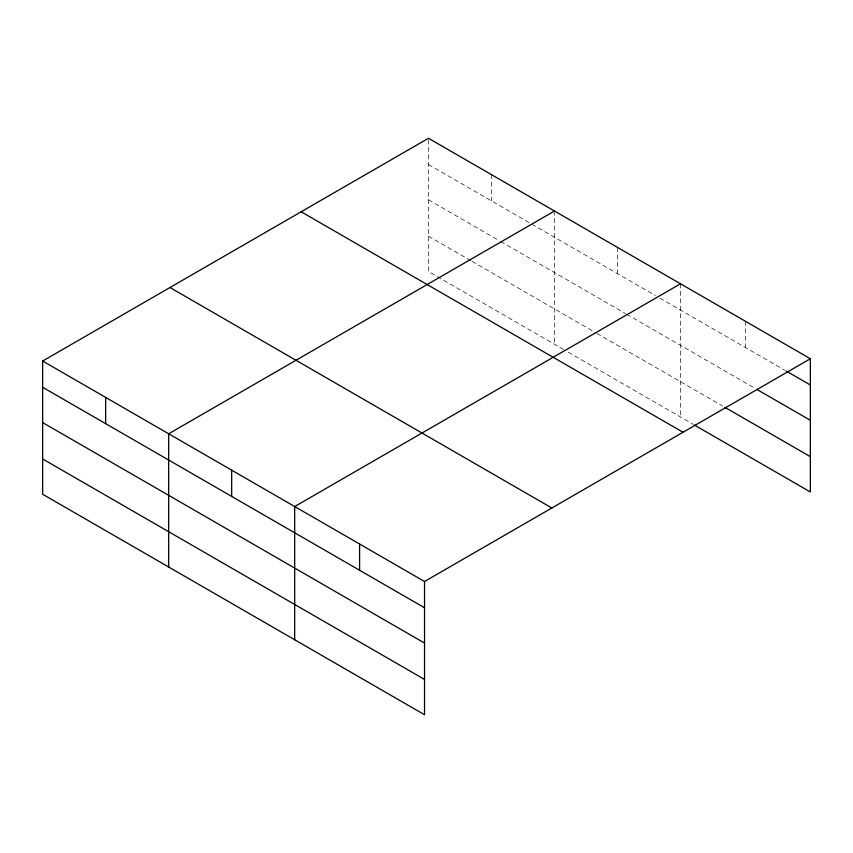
<?xml version="1.0" encoding="UTF-8"?>
<svg xmlns="http://www.w3.org/2000/svg" width="853" height="853" viewBox="0 0 853 853"><rect width="100%" height="100%" fill="white"/><g stroke="black" fill="none" stroke-linecap="round" stroke-linejoin="round"><path stroke-width="0.64" stroke-dasharray="4.26 3.2" d="M428.473 164.522L655.307 295.479M659.891 298.134L785.293 370.533M428.473 199.826L499.506 240.834M500.647 241.495L625.526 313.584M626.667 314.245L754.542 388.072M428.473 236.196L470.867 260.666M472.008 261.327L595.735 332.766M596.887 333.427L722.651 406.039M563.662 349.549L428.473 271.499L428.473 138.271M568.247 352.193L693.041 424.24M745.437 321.261L745.437 347.512M680.513 283.782L680.513 417.01M617.508 247.413L617.508 273.653M554.493 211.032L554.493 344.249M491.488 174.652L491.488 200.903"/><path stroke-width="1.28" d="M42.65 361.032L424.527 581.501L424.527 714.729L42.65 494.25L42.65 361.032L428.473 138.271L810.35 358.75L810.35 491.968L694.182 424.901M554.493 211.032L168.67 433.782L168.67 567.01M680.513 283.782L294.69 506.543L294.69 639.761M424.527 581.501L810.35 358.75M786.434 371.183L810.35 384.991M756.824 389.394L810.35 420.294M724.933 407.35L810.35 456.664M301.152 211.779L683.029 432.258M169.971 287.525L551.848 507.993M42.65 387.283L424.527 607.752M42.65 422.576L424.527 643.055M42.65 458.957L424.527 679.425M359.603 544.022L359.603 570.273M231.675 470.163L231.675 496.414M105.655 397.402L105.655 423.653"/></g></svg>
